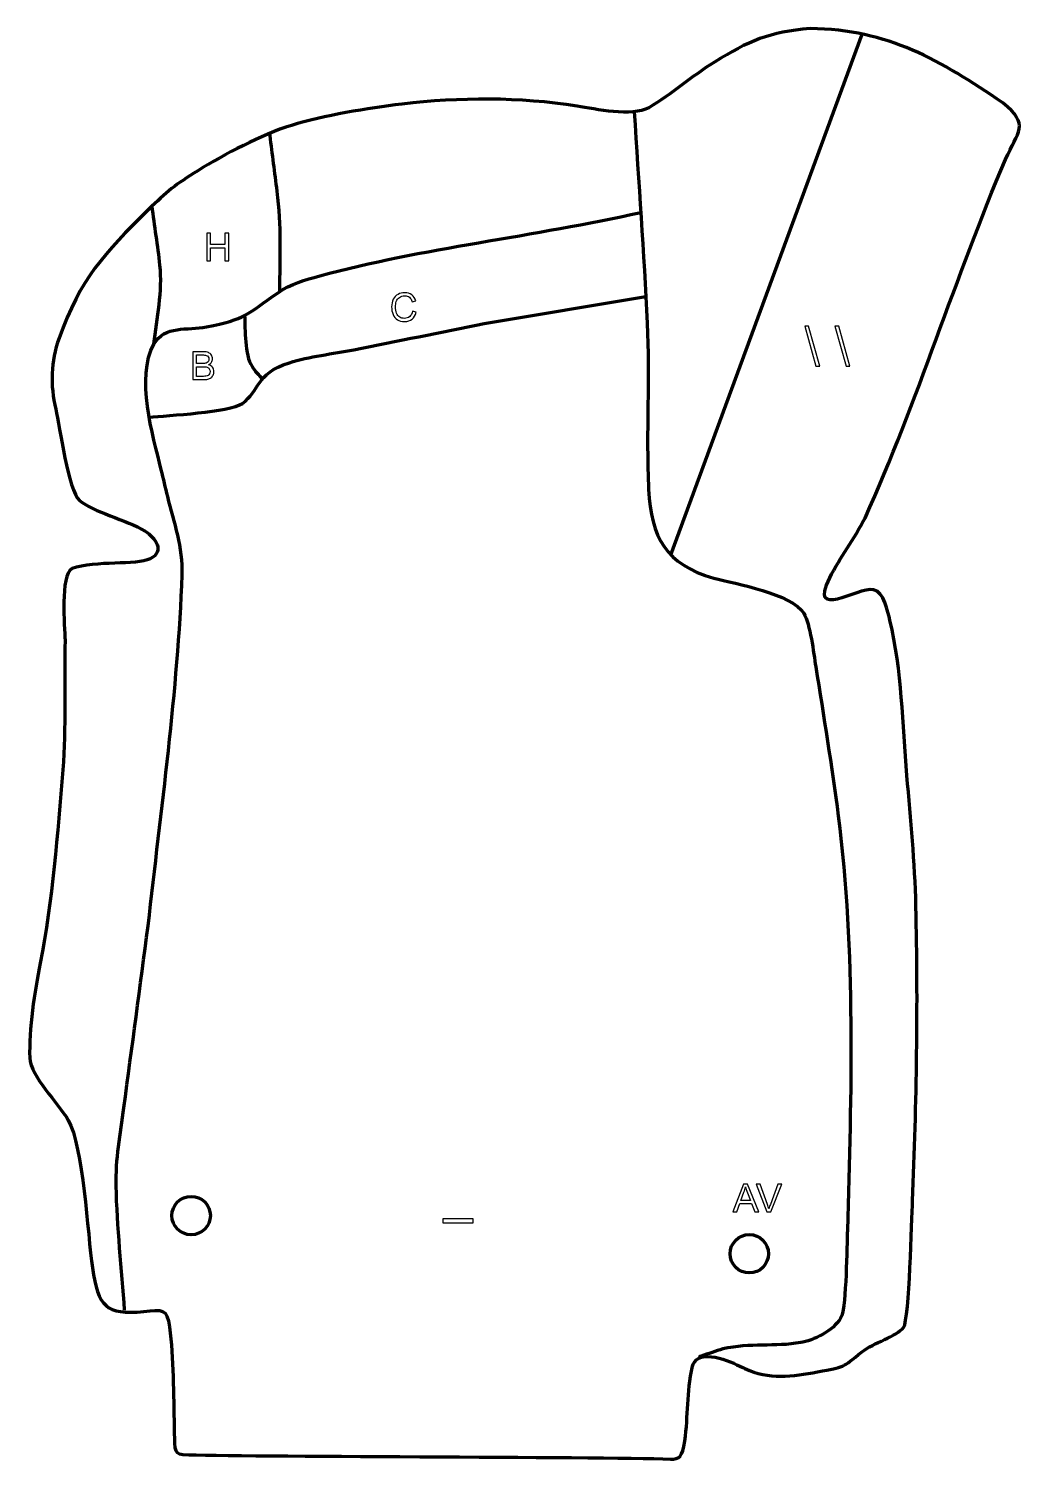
# Model space of a CAD drawing. Header units: millimetres. Extents: x -598 to 54, y -46 to 886.
import ezdxf

# ---------------------------------------------------------------- set-up
doc = ezdxf.new("R2010")
doc.units = ezdxf.units.MM
doc.header["$MEASUREMENT"] = 0
doc.layers.add('layer 2', color=7, linetype='Continuous')
doc.layers.add('layer 3', color=7, linetype='Continuous')

msp = doc.modelspace()

# ---------------------------------------------------------------- linework, layer by layer
at = {"layer": 'layer 2', "color": 242, "lineweight": 200}
for centre in [(-491.8542, 113.0729), (-128.5812, 88.2024)]:
    msp.add_ellipse(centre, major_axis=(0, 12.5), ratio=1, dxfattribs=at)
at = {"layer": 'layer 2', "color": 140, "lineweight": 158}
msp.add_open_spline([(-179.7556, 543.3191), (-179.7556, 543.3191), (-55.1781, 882.2634), (-55.1781, 882.2634)], degree=3, dxfattribs=at)
for points, knots in [([(-203.4746, 831.6942), (-200.6178, 785.7753), (-197.2528, 739.897), (-195.022, 693.9402), (-195.022, 693.9402), (-193.3493, 658.7516), (-195.8046, 622.9871), (-194.1894, 587.3396), (-194.1894, 587.3396), (-194.1894, 587.3396), (-194.1203, 585.8599), (-194.1203, 585.8599), (-194.1203, 585.8599), (-192.6169, 554.6132), (-182.8924, 536.9462), (-151.7353, 528.0464), (-151.7353, 528.0464), (-137.4994, 524.3047), (-100.7239, 517.8354), (-93.1448, 505.2177), (-93.1448, 505.2177), (-88.875, 498.1094), (-86.8046, 479.3825), (-85.3541, 470.3748), (-85.3541, 470.3748), (-80.1718, 438.1929), (-74.883, 405.5058), (-70.684, 373.2243), (-70.684, 373.2243), (-59.4816, 285.3886), (-62.1135, 192.013), (-64.7726, 103.4487), (-64.7726, 103.4487), (-65.0657, 93.7907), (-65.6106, 54.3127), (-68.325, 47.9833), (-68.325, 47.9833), (-72.0338, 39.3352), (-84.8996, 32.5504), (-93.695, 30.714), (-93.695, 30.714), (-93.695, 30.714), (-95.0565, 30.4297), (-95.0565, 30.4297), (-95.0565, 30.4297), (-111.9645, 27.2973), (-127.9549, 30.4422), (-145.7698, 26.2523), (-145.7698, 26.2523), (-150.4642, 24.9192), (-155.2282, 23.1403), (-159.8592, 21.5578), (-159.8592, 21.5578), (-160.4135, 21.3707), (-160.9682, 21.1844), (-161.5229, 20.9982)], [0, 0, 0, 0, 0.06666667, 0.06666667, 0.06666667, 0.06666667, 0.13333333, 0.13333333, 0.13333333, 0.13333333, 0.2, 0.2, 0.2, 0.2, 0.26666667, 0.26666667, 0.26666667, 0.26666667, 0.33333333, 0.33333333, 0.33333333, 0.33333333, 0.4, 0.4, 0.4, 0.4, 0.46666667, 0.46666667, 0.46666667, 0.46666667, 0.53333333, 0.53333333, 0.53333333, 0.53333333, 0.6, 0.6, 0.6, 0.6, 0.66666667, 0.66666667, 0.66666667, 0.66666667, 0.73333333, 0.73333333, 0.73333333, 0.73333333, 0.8, 0.8, 0.8, 0.8, 0.86666667, 0.86666667, 0.86666667, 0.86666667, 1, 1, 1, 1]), ([(-434.1989, 714.5681), (-433.9996, 737.5982), (-432.8255, 756.8808), (-435.8443, 780.0389), (-435.8443, 780.0389), (-437.4132, 792.0749), (-438.9785, 804.105), (-440.4456, 816.1542), (-440.4456, 816.1542), (-440.4456, 816.1542), (-440.6271, 817.6503), (-440.6271, 817.6503)], [0, 0, 0, 0, 0.25, 0.25, 0.25, 0.25, 0.5, 0.5, 0.5, 0.5, 1, 1, 1, 1]), ([(-535.1819, 51.4919), (-537.0196, 77.9751), (-540.0859, 105.952), (-540.6559, 132.3217), (-540.6559, 132.3217), (-541.0321, 149.7264), (-537.9857, 166.167), (-535.6073, 183.2961), (-535.6073, 183.2961), (-530.3502, 222.7933), (-525.0931, 262.2906), (-519.836, 301.7879), (-519.836, 301.7879), (-511.4988, 376.6861), (-500.3914, 455.0964), (-497.6946, 530.2819), (-497.6946, 530.2819), (-497.0681, 547.7493), (-502.9753, 564.4172), (-507.0588, 581.1825), (-507.0588, 581.1825), (-508.4771, 587.0053), (-509.8933, 592.8284), (-511.3147, 598.6504), (-511.3147, 598.6504), (-516.9092, 621.3648), (-528.0255, 658.6599), (-516.0914, 680.4229), (-516.0914, 680.4229), (-509.2957, 692.8154), (-494.1708, 689.1988), (-481.8092, 691.5699), (-481.8092, 691.5699), (-456.4526, 696.4973), (-455.6193, 699.8833), (-435.306, 713.8214), (-435.306, 713.8214), (-426.6919, 719.732), (-418.0503, 722.1015), (-408.0618, 724.8666), (-408.0618, 724.8666), (-341.9519, 742.8874), (-268.2353, 750.6005), (-199.227, 766.1411)], [0, 0, 0, 0, 0.08333333, 0.08333333, 0.08333333, 0.08333333, 0.16666667, 0.16666667, 0.16666667, 0.16666667, 0.25, 0.25, 0.25, 0.25, 0.33333333, 0.33333333, 0.33333333, 0.33333333, 0.41666667, 0.41666667, 0.41666667, 0.41666667, 0.5, 0.5, 0.5, 0.5, 0.58333333, 0.58333333, 0.58333333, 0.58333333, 0.66666667, 0.66666667, 0.66666667, 0.66666667, 0.75, 0.75, 0.75, 0.75, 0.83333333, 0.83333333, 0.83333333, 0.83333333, 1, 1, 1, 1]), ([(-516.0914, 680.4229), (-514.0636, 697.2092), (-510.3465, 714.8941), (-512.1381, 731.748), (-512.1381, 731.748), (-513.4813, 744.3838), (-515.6622, 757.5188), (-517.2887, 770.2615)], [0, 0, 0, 0, 0.33333333, 0.33333333, 0.33333333, 0.33333333, 1, 1, 1, 1]), ([(-519.1868, 632.857), (-506.8695, 633.9919), (-467.0095, 635.9978), (-458.514, 641.8281), (-458.514, 641.8281), (-447.1897, 649.5997), (-450.4615, 660.9124), (-427.9469, 668.3114), (-427.9469, 668.3114), (-415.3371, 672.2914), (-399.3806, 674.1363), (-386.0516, 676.7628), (-386.0516, 676.7628), (-357.7112, 682.3473), (-329.4014, 688.0964), (-301.0916, 693.8341), (-301.0916, 693.8341), (-301.0916, 693.8341), (-195.9241, 711.4575), (-195.9241, 711.4575)], [0, 0, 0, 0, 0.16666667, 0.16666667, 0.16666667, 0.16666667, 0.33333333, 0.33333333, 0.33333333, 0.33333333, 0.5, 0.5, 0.5, 0.5, 0.66666667, 0.66666667, 0.66666667, 0.66666667, 1, 1, 1, 1]), ([(-457.104, 699.0084), (-456.5847, 689.847), (-457.1361, 673.3747), (-452.2139, 665.8206), (-452.2139, 665.8206), (-450.3336, 662.9351), (-447.7915, 660.2412), (-445.444, 657.7221)], [0, 0, 0, 0, 0.33333333, 0.33333333, 0.33333333, 0.33333333, 1, 1, 1, 1])]:
    msp.add_open_spline(points, degree=3, knots=knots, dxfattribs=at)
at = {"layer": 'layer 2', "color": 142}
for points, knots in [([(-481.6349, 734.5465), (-481.6349, 734.5465), (-481.6349, 752.7329), (-481.6349, 752.7329), (-481.6349, 752.7329), (-481.6349, 752.7329), (-479.2219, 752.7329), (-479.2219, 752.7329), (-479.2219, 752.7329), (-479.2219, 752.7329), (-479.2219, 745.2399), (-479.2219, 745.2399), (-479.2219, 745.2399), (-479.2219, 745.2399), (-469.8239, 745.2399), (-469.8239, 745.2399), (-469.8239, 745.2399), (-469.8239, 745.2399), (-469.8239, 752.7329), (-469.8239, 752.7329), (-469.8239, 752.7329), (-469.8239, 752.7329), (-467.4109, 752.7329), (-467.4109, 752.7329), (-467.4109, 752.7329), (-467.4109, 752.7329), (-467.4109, 734.5465), (-467.4109, 734.5465), (-467.4109, 734.5465), (-467.4109, 734.5465), (-469.8239, 734.5465), (-469.8239, 734.5465), (-469.8239, 734.5465), (-469.8239, 734.5465), (-469.8239, 743.1063), (-469.8239, 743.1063), (-469.8239, 743.1063), (-469.8239, 743.1063), (-479.2219, 743.1063), (-479.2219, 743.1063), (-479.2219, 743.1063), (-479.2219, 743.1063), (-479.2219, 734.5465), (-479.2219, 734.5465), (-479.2219, 734.5465), (-479.2219, 734.5465), (-481.6349, 734.5465), (-481.6349, 734.5465)], [0, 0, 0, 0, 0.07692308, 0.07692308, 0.07692308, 0.07692308, 0.15384615, 0.15384615, 0.15384615, 0.15384615, 0.23076923, 0.23076923, 0.23076923, 0.23076923, 0.30769231, 0.30769231, 0.30769231, 0.30769231, 0.38461538, 0.38461538, 0.38461538, 0.38461538, 0.46153846, 0.46153846, 0.46153846, 0.46153846, 0.53846154, 0.53846154, 0.53846154, 0.53846154, 0.61538462, 0.61538462, 0.61538462, 0.61538462, 0.69230769, 0.69230769, 0.69230769, 0.69230769, 0.76923077, 0.76923077, 0.76923077, 0.76923077, 0.84615385, 0.84615385, 0.84615385, 0.84615385, 1, 1, 1, 1]), ([(-347.7319, 701.7685), (-347.7319, 701.7685), (-345.3189, 701.1589), (-345.3189, 701.1589), (-345.3189, 701.1589), (-345.8227, 699.182), (-346.7286, 697.6791), (-348.0367, 696.642), (-348.0367, 696.642), (-349.3448, 695.6048), (-350.945, 695.0841), (-352.8373, 695.0841), (-352.8373, 695.0841), (-354.7931, 695.0841), (-356.3848, 695.482), (-357.6125, 696.2821), (-357.6125, 696.2821), (-358.8402, 697.078), (-359.7715, 698.2337), (-360.4107, 699.745), (-360.4107, 699.745), (-361.05, 701.2605), (-361.3717, 702.8819), (-361.3717, 704.6176), (-361.3717, 704.6176), (-361.3717, 706.5099), (-361.0119, 708.1609), (-360.288, 709.5706), (-360.288, 709.5706), (-359.5641, 710.9803), (-358.5354, 712.0513), (-357.2019, 712.7837), (-357.2019, 712.7837), (-355.8684, 713.516), (-354.3994, 713.8801), (-352.7992, 713.8801), (-352.7992, 713.8801), (-350.9789, 713.8801), (-349.4506, 713.4187), (-348.2145, 712.4916), (-348.2145, 712.4916), (-346.9741, 711.5645), (-346.1105, 710.2648), (-345.6237, 708.5884), (-345.6237, 708.5884), (-345.6237, 708.5884), (-347.9859, 708.0296), (-347.9859, 708.0296), (-347.9859, 708.0296), (-348.405, 709.3504), (-349.0188, 710.3156), (-349.8189, 710.9168), (-349.8189, 710.9168), (-350.619, 711.5221), (-351.6266, 711.8227), (-352.8415, 711.8227), (-352.8415, 711.8227), (-354.2343, 711.8227), (-355.4027, 711.4883), (-356.3383, 710.8194), (-356.3383, 710.8194), (-357.2738, 710.1505), (-357.9342, 709.2488), (-358.311, 708.1228), (-358.311, 708.1228), (-358.692, 706.9925), (-358.8825, 705.8283), (-358.8825, 704.6303), (-358.8825, 704.6303), (-358.8825, 703.0851), (-358.6581, 701.7347), (-358.2094, 700.5832), (-358.2094, 700.5832), (-357.7607, 699.4275), (-357.0622, 698.5681), (-356.1139, 697.9966), (-356.1139, 697.9966), (-355.1656, 697.4251), (-354.1412, 697.1415), (-353.0363, 697.1415), (-353.0363, 697.1415), (-351.6901, 697.1415), (-350.5555, 697.531), (-349.6242, 698.3057), (-349.6242, 698.3057), (-348.6929, 699.0846), (-348.0621, 700.2361), (-347.7319, 701.7685)], [0, 0, 0, 0, 0.04347826, 0.04347826, 0.04347826, 0.04347826, 0.08695652, 0.08695652, 0.08695652, 0.08695652, 0.13043478, 0.13043478, 0.13043478, 0.13043478, 0.17391304, 0.17391304, 0.17391304, 0.17391304, 0.2173913, 0.2173913, 0.2173913, 0.2173913, 0.26086957, 0.26086957, 0.26086957, 0.26086957, 0.30434783, 0.30434783, 0.30434783, 0.30434783, 0.34782609, 0.34782609, 0.34782609, 0.34782609, 0.39130435, 0.39130435, 0.39130435, 0.39130435, 0.43478261, 0.43478261, 0.43478261, 0.43478261, 0.47826087, 0.47826087, 0.47826087, 0.47826087, 0.52173913, 0.52173913, 0.52173913, 0.52173913, 0.56521739, 0.56521739, 0.56521739, 0.56521739, 0.60869565, 0.60869565, 0.60869565, 0.60869565, 0.65217391, 0.65217391, 0.65217391, 0.65217391, 0.69565217, 0.69565217, 0.69565217, 0.69565217, 0.73913043, 0.73913043, 0.73913043, 0.73913043, 0.7826087, 0.7826087, 0.7826087, 0.7826087, 0.82608696, 0.82608696, 0.82608696, 0.82608696, 0.86956522, 0.86956522, 0.86956522, 0.86956522, 0.91304348, 0.91304348, 0.91304348, 0.91304348, 1, 1, 1, 1]), ([(-85.175, 666.0261), (-85.175, 666.0261), (-92.4775, 692.1316), (-92.4775, 692.1316), (-92.4775, 692.1316), (-92.4775, 692.1316), (-89.9963, 692.1316), (-89.9963, 692.1316), (-89.9963, 692.1316), (-89.9963, 692.1316), (-82.6938, 666.0261), (-82.6938, 666.0261), (-82.6938, 666.0261), (-82.6938, 666.0261), (-85.175, 666.0261), (-85.175, 666.0261)], [0, 0, 0, 0, 0.2, 0.2, 0.2, 0.2, 0.4, 0.4, 0.4, 0.4, 0.6, 0.6, 0.6, 0.6, 1, 1, 1, 1]), ([(-65.5724, 666.0261), (-65.5724, 666.0261), (-72.8749, 692.1316), (-72.8749, 692.1316), (-72.8749, 692.1316), (-72.8749, 692.1316), (-70.3937, 692.1316), (-70.3937, 692.1316), (-70.3937, 692.1316), (-70.3937, 692.1316), (-63.0912, 666.0261), (-63.0912, 666.0261), (-63.0912, 666.0261), (-63.0912, 666.0261), (-65.5724, 666.0261), (-65.5724, 666.0261)], [0, 0, 0, 0, 0.2, 0.2, 0.2, 0.2, 0.4, 0.4, 0.4, 0.4, 0.6, 0.6, 0.6, 0.6, 1, 1, 1, 1]), ([(-490.7833, 657.2884), (-490.7833, 657.2884), (-490.7833, 675.4748), (-490.7833, 675.4748), (-490.7833, 675.4748), (-490.7833, 675.4748), (-483.9592, 675.4748), (-483.9592, 675.4748), (-483.9592, 675.4748), (-482.5706, 675.4748), (-481.4573, 675.2928), (-480.6148, 674.9245), (-480.6148, 674.9245), (-479.7766, 674.5562), (-479.1205, 673.9889), (-478.6463, 673.2227), (-478.6463, 673.2227), (-478.168, 672.4607), (-477.9309, 671.6606), (-477.9309, 670.8224), (-477.9309, 670.8224), (-477.9309, 670.0477), (-478.1426, 669.3153), (-478.5617, 668.6295), (-478.5617, 668.6295), (-478.9808, 667.9437), (-479.6158, 667.3891), (-480.4667, 666.9658), (-480.4667, 666.9658), (-479.366, 666.6441), (-478.5193, 666.0937), (-477.9309, 665.3148), (-477.9309, 665.3148), (-477.3382, 664.5401), (-477.0419, 663.6215), (-477.0419, 662.5631), (-477.0419, 662.5631), (-477.0419, 661.708), (-477.2239, 660.9164), (-477.5838, 660.184), (-477.5838, 660.184), (-477.9436, 659.4516), (-478.3881, 658.8886), (-478.9173, 658.4907), (-478.9173, 658.4907), (-479.4464, 658.097), (-480.1111, 657.7964), (-480.9069, 657.5932), (-480.9069, 657.5932), (-481.707, 657.39), (-482.6849, 657.2884), (-483.8449, 657.2884), (-483.8449, 657.2884), (-483.8449, 657.2884), (-490.7833, 657.2884), (-490.7833, 657.2884)], [0, 0, 0, 0, 0.06666667, 0.06666667, 0.06666667, 0.06666667, 0.13333333, 0.13333333, 0.13333333, 0.13333333, 0.2, 0.2, 0.2, 0.2, 0.26666667, 0.26666667, 0.26666667, 0.26666667, 0.33333333, 0.33333333, 0.33333333, 0.33333333, 0.4, 0.4, 0.4, 0.4, 0.46666667, 0.46666667, 0.46666667, 0.46666667, 0.53333333, 0.53333333, 0.53333333, 0.53333333, 0.6, 0.6, 0.6, 0.6, 0.66666667, 0.66666667, 0.66666667, 0.66666667, 0.73333333, 0.73333333, 0.73333333, 0.73333333, 0.8, 0.8, 0.8, 0.8, 0.86666667, 0.86666667, 0.86666667, 0.86666667, 1, 1, 1, 1]), ([(-488.3703, 667.8294), (-488.3703, 667.8294), (-484.4375, 667.8294), (-484.4375, 667.8294), (-484.4375, 667.8294), (-483.3707, 667.8294), (-482.6045, 667.9014), (-482.1431, 668.0411), (-482.1431, 668.0411), (-481.5292, 668.2231), (-481.0678, 668.5279), (-480.7588, 668.9512), (-480.7588, 668.9512), (-480.4497, 669.3746), (-480.2931, 669.9037), (-480.2931, 670.543), (-480.2931, 670.543), (-480.2931, 671.1483), (-480.437, 671.6817), (-480.7291, 672.1389), (-480.7291, 672.1389), (-481.017, 672.6004), (-481.4319, 672.9179), (-481.9695, 673.0872), (-481.9695, 673.0872), (-482.5071, 673.2565), (-483.43, 673.3412), (-484.7339, 673.3412), (-484.7339, 673.3412), (-484.7339, 673.3412), (-488.3703, 673.3412), (-488.3703, 673.3412), (-488.3703, 673.3412), (-488.3703, 673.3412), (-488.3703, 667.8294), (-488.3703, 667.8294)], [0, 0, 0, 0, 0.1, 0.1, 0.1, 0.1, 0.2, 0.2, 0.2, 0.2, 0.3, 0.3, 0.3, 0.3, 0.4, 0.4, 0.4, 0.4, 0.5, 0.5, 0.5, 0.5, 0.6, 0.6, 0.6, 0.6, 0.7, 0.7, 0.7, 0.7, 0.8, 0.8, 0.8, 0.8, 1, 1, 1, 1]), ([(-488.3703, 659.422), (-488.3703, 659.422), (-483.8406, 659.422), (-483.8406, 659.422), (-483.8406, 659.422), (-483.0617, 659.422), (-482.5156, 659.4516), (-482.1981, 659.5109), (-482.1981, 659.5109), (-481.6478, 659.6083), (-481.1821, 659.7734), (-480.8096, 660.0062), (-480.8096, 660.0062), (-480.437, 660.239), (-480.1322, 660.5777), (-479.8909, 661.0222), (-479.8909, 661.0222), (-479.6496, 661.4667), (-479.5311, 661.9789), (-479.5311, 662.5589), (-479.5311, 662.5589), (-479.5311, 663.2405), (-479.7047, 663.8289), (-480.056, 664.3327), (-480.056, 664.3327), (-480.4032, 664.8364), (-480.8858, 665.1878), (-481.5038, 665.391), (-481.5038, 665.391), (-482.1177, 665.5942), (-483.0067, 665.6958), (-484.1624, 665.6958), (-484.1624, 665.6958), (-484.1624, 665.6958), (-488.3703, 665.6958), (-488.3703, 665.6958), (-488.3703, 665.6958), (-488.3703, 665.6958), (-488.3703, 659.422), (-488.3703, 659.422)], [0, 0, 0, 0, 0.09090909, 0.09090909, 0.09090909, 0.09090909, 0.18181818, 0.18181818, 0.18181818, 0.18181818, 0.27272727, 0.27272727, 0.27272727, 0.27272727, 0.36363636, 0.36363636, 0.36363636, 0.36363636, 0.45454545, 0.45454545, 0.45454545, 0.45454545, 0.54545455, 0.54545455, 0.54545455, 0.54545455, 0.63636364, 0.63636364, 0.63636364, 0.63636364, 0.72727273, 0.72727273, 0.72727273, 0.72727273, 0.81818182, 0.81818182, 0.81818182, 0.81818182, 1, 1, 1, 1]), ([(-139.3347, 115.4225), (-139.3347, 115.4225), (-132.3582, 133.6089), (-132.3582, 133.6089), (-132.3582, 133.6089), (-132.3582, 133.6089), (-129.7123, 133.6089), (-129.7123, 133.6089), (-129.7123, 133.6089), (-129.7123, 133.6089), (-122.3082, 115.4225), (-122.3082, 115.4225), (-122.3082, 115.4225), (-122.3082, 115.4225), (-125.0472, 115.4225), (-125.0472, 115.4225), (-125.0472, 115.4225), (-125.0472, 115.4225), (-127.1512, 120.9343), (-127.1512, 120.9343), (-127.1512, 120.9343), (-127.1512, 120.9343), (-134.8093, 120.9343), (-134.8093, 120.9343), (-134.8093, 120.9343), (-134.8093, 120.9343), (-136.782, 115.4225), (-136.782, 115.4225), (-136.782, 115.4225), (-136.782, 115.4225), (-139.3347, 115.4225), (-139.3347, 115.4225)], [0, 0, 0, 0, 0.11111111, 0.11111111, 0.11111111, 0.11111111, 0.22222222, 0.22222222, 0.22222222, 0.22222222, 0.33333333, 0.33333333, 0.33333333, 0.33333333, 0.44444444, 0.44444444, 0.44444444, 0.44444444, 0.55555556, 0.55555556, 0.55555556, 0.55555556, 0.66666667, 0.66666667, 0.66666667, 0.66666667, 0.77777778, 0.77777778, 0.77777778, 0.77777778, 1, 1, 1, 1]), ([(-134.1023, 122.8901), (-134.1023, 122.8901), (-127.9047, 122.8901), (-127.9047, 122.8901), (-127.9047, 122.8901), (-127.9047, 122.8901), (-129.8012, 127.932), (-129.8012, 127.932), (-129.8012, 127.932), (-130.3727, 129.4645), (-130.8045, 130.7302), (-131.1051, 131.7293), (-131.1051, 131.7293), (-131.3549, 130.544), (-131.6893, 129.3798), (-132.1084, 128.2283), (-132.1084, 128.2283), (-132.1084, 128.2283), (-134.1023, 122.8901), (-134.1023, 122.8901)], [0, 0, 0, 0, 0.16666667, 0.16666667, 0.16666667, 0.16666667, 0.33333333, 0.33333333, 0.33333333, 0.33333333, 0.5, 0.5, 0.5, 0.5, 0.66666667, 0.66666667, 0.66666667, 0.66666667, 1, 1, 1, 1]), ([(-117.1012, 115.4225), (-117.1012, 115.4225), (-124.1285, 133.6089), (-124.1285, 133.6089), (-124.1285, 133.6089), (-124.1285, 133.6089), (-121.5208, 133.6089), (-121.5208, 133.6089), (-121.5208, 133.6089), (-121.5208, 133.6089), (-116.7964, 120.3924), (-116.7964, 120.3924), (-116.7964, 120.3924), (-116.4196, 119.3341), (-116.0979, 118.3435), (-115.8439, 117.4164), (-115.8439, 117.4164), (-115.5645, 118.4112), (-115.2385, 119.4018), (-114.866, 120.3924), (-114.866, 120.3924), (-114.866, 120.3924), (-109.9638, 133.6089), (-109.9638, 133.6089), (-109.9638, 133.6089), (-109.9638, 133.6089), (-107.5085, 133.6089), (-107.5085, 133.6089), (-107.5085, 133.6089), (-107.5085, 133.6089), (-114.5993, 115.4225), (-114.5993, 115.4225), (-114.5993, 115.4225), (-114.5993, 115.4225), (-117.1012, 115.4225), (-117.1012, 115.4225)], [0, 0, 0, 0, 0.1, 0.1, 0.1, 0.1, 0.2, 0.2, 0.2, 0.2, 0.3, 0.3, 0.3, 0.3, 0.4, 0.4, 0.4, 0.4, 0.5, 0.5, 0.5, 0.5, 0.6, 0.6, 0.6, 0.6, 0.7, 0.7, 0.7, 0.7, 0.8, 0.8, 0.8, 0.8, 1, 1, 1, 1]), ([(-327.9446, 108.4466), (-327.9446, 108.4466), (-327.9446, 110.9514), (-327.9446, 110.9514), (-327.9446, 110.9514), (-327.9446, 110.9514), (-308.3654, 110.9514), (-308.3654, 110.9514), (-308.3654, 110.9514), (-308.3654, 110.9514), (-308.3654, 108.4466), (-308.3654, 108.4466), (-308.3654, 108.4466), (-308.3654, 108.4466), (-327.9446, 108.4466), (-327.9446, 108.4466)], [0, 0, 0, 0, 0.2, 0.2, 0.2, 0.2, 0.4, 0.4, 0.4, 0.4, 0.6, 0.6, 0.6, 0.6, 1, 1, 1, 1])]:
    msp.add_open_spline(points, degree=3, knots=knots, dxfattribs=at)
at = {"layer": 'layer 3', "color": 242, "lineweight": 158}
msp.add_open_spline([(-426.6307, 822.7952), (-405.6412, 829.2019), (-376.758, 834.0044), (-354.763, 836.6968), (-354.763, 836.6968), (-316.9251, 841.0288), (-278.3669, 841.3151), (-240.7109, 835.3086), (-240.7109, 835.3086), (-228.5816, 833.3299), (-204.9067, 828.308), (-194.0491, 834.2388), (-194.0491, 834.2388), (-179.1501, 843.1943), (-166.2865, 854.6346), (-151.2279, 863.9846), (-151.2279, 863.9846), (-129.04, 877.7032), (-115.4383, 883.8093), (-88.9766, 885.7997), (-88.9766, 885.7997), (-37.829, 885.2192), (-4.5386, 865.3295), (36.443, 837.4825), (36.443, 837.4825), (54.3556, 823.0671), (46.2551, 819.0109), (38.1221, 800.645), (38.1221, 800.645), (5.4488, 723.7175), (-19.0122, 643.2499), (-53.2697, 567.1356), (-53.2697, 567.1356), (-60.2255, 553.5341), (-69.6097, 541.3971), (-76.2671, 528.2735), (-76.2671, 528.2735), (-89.9987, 499.8864), (-58.5602, 522.3331), (-47.6731, 520.5041), (-47.6731, 520.5041), (-41.0675, 519.3944), (-38.3599, 506.0894), (-37.0712, 500.7132), (-37.0712, 500.7132), (-29.1321, 467.5926), (-28.9234, 433.245), (-26.0422, 399.4793), (-26.0422, 399.4793), (-23.4496, 370.3983), (-20.8191, 343.7155), (-20.1252, 314.3812), (-20.1252, 314.3812), (-18.6238, 251.1064), (-19.6597, 185.822), (-22.3425, 122.5718), (-22.3425, 122.5718), (-22.8107, 110.5637), (-24.3834, 46.0381), (-28.1341, 40.285), (-28.1341, 40.285), (-32.8236, 34.4782), (-47.9112, 30.0836), (-54.9759, 24.514), (-54.9759, 24.514), (-69.2108, 13.2918), (-65.6709, 14.7906), (-84.2002, 11.3321), (-84.2002, 11.3321), (-100.2824, 8.3304), (-116.1143, 6.0377), (-131.3838, 13.4849), (-131.3838, 13.4849), (-138.6911, 17.0488), (-158.1865, 26.6541), (-164.3315, 17.5912), (-164.3315, 17.5912), (-164.3315, 17.5912), (-165.0475, 16.3655), (-165.0475, 16.3655), (-165.0475, 16.3655), (-165.0475, 16.3655), (-165.5967, 14.981), (-165.5967, 14.981), (-165.5967, 14.981), (-169.4262, -2.6993), (-168.2194, -16.7021), (-170.527, -33.7378), (-170.527, -33.7378), (-171.9498, -44.2418), (-174.2392, -45.649), (-179.9142, -45.4452), (-179.9142, -45.4452), (-226.5638, -43.7697), (-462.6886, -43.9943), (-497.2696, -42.453), (-497.2696, -42.453), (-503.9558, -42.155), (-502.5381, -36.6099), (-502.8645, -24.4221), (-502.8645, -24.4221), (-503.4282, -3.7438), (-503.4096, 20.3239), (-505.9056, 40.5733), (-505.9056, 40.5733), (-507.7372, 52.8733), (-510.5477, 51.7583), (-522.6099, 50.5714), (-522.6099, 50.5714), (-547.6141, 48.4216), (-552.1887, 53.7364), (-556.1254, 78.9573), (-556.1254, 78.9573), (-559.2914, 101.5993), (-562.0603, 157.9201), (-571.867, 175.2603), (-571.867, 175.2603), (-578.6325, 186.7003), (-596.2052, 203.445), (-596.8667, 215.7614), (-596.8667, 215.7614), (-597.6296, 234.0754), (-593.7255, 259.1979), (-590.1121, 277.3864), (-590.1121, 277.3864), (-582.0558, 318.5346), (-578.7961, 361.5573), (-575.3853, 403.343), (-575.3853, 403.343), (-573.2396, 430.6797), (-574.3301, 460.0172), (-573.9112, 487.6661), (-573.9112, 487.6661), (-574.2199, 496.4091), (-577.2284, 529.836), (-569.396, 534.2863), (-569.396, 534.2863), (-553.9959, 539.7068), (-527.628, 536.1073), (-518.5495, 540.633), (-518.5495, 540.633), (-508.473, 545.6563), (-515.2958, 554.3967), (-521.7792, 558.6195), (-521.7792, 558.6195), (-534.093, 566.3152), (-555.772, 571.0544), (-564.5803, 578.628), (-564.5803, 578.628), (-571.8816, 584.9058), (-577.2431, 626.508), (-579.9398, 638.0371), (-579.9398, 638.0371), (-583.7488, 653.6402), (-583.2209, 669.1241), (-577.7955, 684.241), (-577.7955, 684.241), (-563.8035, 722.9574), (-548.8276, 739.321), (-519.7915, 767.8218), (-519.7915, 767.8218), (-507.9378, 779.4569), (-501.8133, 784.4833), (-487.5162, 793.3214), (-487.5162, 793.3214), (-470.3596, 803.9271), (-445.8688, 816.7737), (-426.6307, 822.7952)], degree=3, knots=[0, 0, 0, 0, 0.02325581, 0.02325581, 0.02325581, 0.02325581, 0.04651163, 0.04651163, 0.04651163, 0.04651163, 0.06976744, 0.06976744, 0.06976744, 0.06976744, 0.09302326, 0.09302326, 0.09302326, 0.09302326, 0.11627907, 0.11627907, 0.11627907, 0.11627907, 0.13953488, 0.13953488, 0.13953488, 0.13953488, 0.1627907, 0.1627907, 0.1627907, 0.1627907, 0.18604651, 0.18604651, 0.18604651, 0.18604651, 0.20930233, 0.20930233, 0.20930233, 0.20930233, 0.23255814, 0.23255814, 0.23255814, 0.23255814, 0.25581395, 0.25581395, 0.25581395, 0.25581395, 0.27906977, 0.27906977, 0.27906977, 0.27906977, 0.30232558, 0.30232558, 0.30232558, 0.30232558, 0.3255814, 0.3255814, 0.3255814, 0.3255814, 0.34883721, 0.34883721, 0.34883721, 0.34883721, 0.37209302, 0.37209302, 0.37209302, 0.37209302, 0.39534884, 0.39534884, 0.39534884, 0.39534884, 0.41860465, 0.41860465, 0.41860465, 0.41860465, 0.44186047, 0.44186047, 0.44186047, 0.44186047, 0.46511628, 0.46511628, 0.46511628, 0.46511628, 0.48837209, 0.48837209, 0.48837209, 0.48837209, 0.51162791, 0.51162791, 0.51162791, 0.51162791, 0.53488372, 0.53488372, 0.53488372, 0.53488372, 0.55813953, 0.55813953, 0.55813953, 0.55813953, 0.58139535, 0.58139535, 0.58139535, 0.58139535, 0.60465116, 0.60465116, 0.60465116, 0.60465116, 0.62790698, 0.62790698, 0.62790698, 0.62790698, 0.65116279, 0.65116279, 0.65116279, 0.65116279, 0.6744186, 0.6744186, 0.6744186, 0.6744186, 0.69767442, 0.69767442, 0.69767442, 0.69767442, 0.72093023, 0.72093023, 0.72093023, 0.72093023, 0.74418605, 0.74418605, 0.74418605, 0.74418605, 0.76744186, 0.76744186, 0.76744186, 0.76744186, 0.79069767, 0.79069767, 0.79069767, 0.79069767, 0.81395349, 0.81395349, 0.81395349, 0.81395349, 0.8372093, 0.8372093, 0.8372093, 0.8372093, 0.86046512, 0.86046512, 0.86046512, 0.86046512, 0.88372093, 0.88372093, 0.88372093, 0.88372093, 0.90697674, 0.90697674, 0.90697674, 0.90697674, 0.93023256, 0.93023256, 0.93023256, 0.93023256, 0.95348837, 0.95348837, 0.95348837, 0.95348837, 1, 1, 1, 1], dxfattribs=at)

doc.saveas('drawing.dxf')
